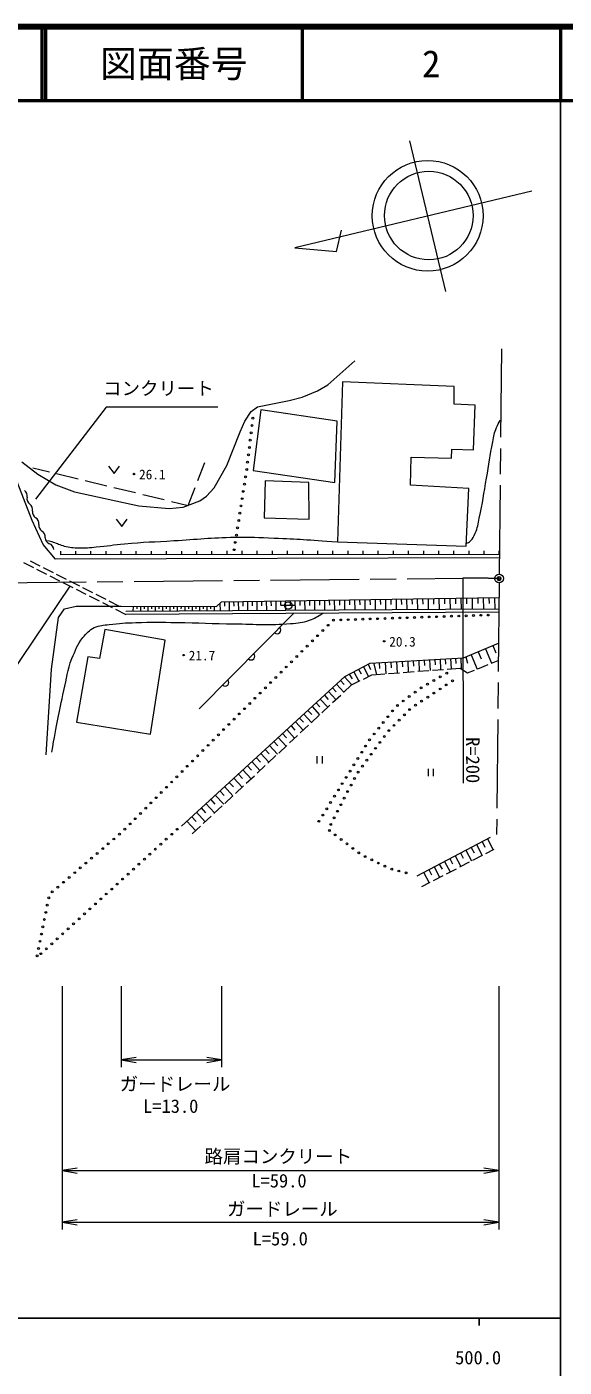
# Model space of a CAD drawing. Units: millimetres at full size, sheet at 1:1000; details may follow other scales. Extents: x 40000 to 680000, y 20000 to 380000.
# Drawn here: x 506713 to 579500, y 198357 to 380000 of the extents above; entities that cross this region are included whole.
import ezdxf
from ezdxf.enums import TextEntityAlignment as Align

# ---------------------------------------------------------------- set-up
doc = ezdxf.new("R2010")
doc.units = ezdxf.units.MM
doc.header["$LTSCALE"] = 1000
doc.header["$PDMODE"] = 32
doc.header["$PDSIZE"] = 500
doc.linetypes.add('CHAIN', pattern=[18.5, 12, -1.5, 3.5, -1.5])
for name, color, linetype, lineweight in [('M-BGD', 7, 'Continuous', 13), ('M-BMK', 2, 'CHAIN', 13), ('M-BMK-SRVR', 3, 'Continuous', 13), ('M-STR-HTXT', 7, 'Continuous', 13), ('M-TTL', 2, 'Continuous', 140), ('M-TTL-BAND', 7, 'Continuous', 25), ('M-TTL-LINE', 7, 'Continuous', 50)]:
    doc.layers.add(name, color=color, linetype=linetype, lineweight=lineweight)
doc.layers.add('M-OTRS', color=6, linetype='Continuous')
doc.layers.add('M-TTL-TXT', color=7, linetype='Continuous')
doc.styles.add('ＭＳ ゴシック', font='')
doc.styles.get('ＭＳ ゴシック').set_extended_font_data('MS Gothic')

# ---------------------------------------------------------------- blocks, each defined once
blk = doc.blocks.new('open_arrow')
at = {"color": 0, "linetype": 'Continuous', "lineweight": -2}
blk.add_lwpolyline([(7.5, 1.25), (0, 0), (7.5, -1.25)], dxfattribs=at)

msp = doc.modelspace()

# ---------------------------------------------------------------- linework, layer by layer
at = {"layer": 'M-BGD'}
for p, q in [((547499, 331495), (551125, 334750)), ((544001, 329797), (546082, 330678)), ((546082, 330678), (547499, 331495)), ((537962, 328482), (542252, 329375)), ((542252, 329375), (544001, 329797)), ((536264, 326554), (537081, 327882)), ((537081, 327882), (537962, 328482)), ((507458, 313081), (502337, 326179)), ((535619, 325105), (536264, 326554)), ((533794, 320553), (535619, 325105)), ((506038, 321051), (508196, 319392)), ((507507, 320246), (509772, 319697)), ((517785, 320482), (518535, 319482)), ((518535, 319482), (519285, 320482)), ((529872, 318518), (530822, 320959)), ((532109, 317515), (533794, 320553)), ((508196, 319392), (510647, 317911)), ((510647, 317911), (513188, 316991)), ((510744, 319462), (513660, 318755)), ((514632, 318520), (517547, 317813)), ((513188, 316991), (521882, 315089)), ((518519, 317578), (521435, 316871)), ((522407, 316636), (525322, 315929)), ((528560, 315145), (529510, 317586)), ((530130, 315740), (531036, 316391)), ((531036, 316391), (532109, 317515)), ((521882, 315089), (525993, 314719)), ((525993, 314719), (527908, 314898)), ((526294, 315694), (528560, 315145)), ((527908, 314898), (530130, 315740)), ((508932, 309844), (507458, 313081)), ((518816, 313270), (519566, 312270)), ((519566, 312270), (520316, 313270)), ((510607, 307868), (508932, 309844)), ((511298, 308442), (511298, 308942)), ((513347, 308444), (513346, 308944)), ((515396, 308446), (515395, 308946)), ((517445, 308448), (517444, 308948)), ((519494, 308451), (519493, 308951)), ((521543, 308453), (521542, 308953)), ((523592, 308455), (523591, 308955)), ((525640, 308457), (525640, 308957)), ((527689, 308459), (527689, 308959)), ((529738, 308461), (529738, 308961)), ((531787, 308463), (531787, 308963)), ((533836, 308466), (533836, 308966)), ((535885, 308468), (535884, 308968)), ((537934, 308470), (537933, 308970)), ((539983, 308472), (539982, 308972)), ((542032, 308474), (542031, 308974)), ((544081, 308476), (544080, 308976)), ((546129, 308478), (546129, 308978)), ((548178, 308481), (548178, 308981)), ((550227, 308483), (550227, 308983)), ((552276, 308485), (552276, 308985)), ((554325, 308487), (554325, 308987)), ((556374, 308489), (556373, 308989)), ((558423, 308491), (558422, 308991)), ((560472, 308493), (560471, 308993)), ((562521, 308496), (562520, 308996)), ((564570, 308498), (564569, 308998)), ((566619, 308500), (566618, 309000)), ((568667, 308502), (568667, 309002)), ((570716, 308504), (570716, 309004)), ((506259, 307412), (507596, 306732)), ((507144, 307635), (508481, 306955)), ((570712, 308031), (510607, 307868)), ((570716, 308504), (511298, 308442)), ((508042, 306506), (509379, 305826)), ((508927, 306729), (510264, 306049)), ((509824, 305600), (511162, 304920)), ((510710, 305823), (512047, 305143)), ((511607, 304693), (512944, 304014)), ((512493, 304916), (513830, 304237)), ((513390, 303787), (514727, 303107)), ((514276, 304010), (515613, 303330)), ((515173, 302881), (516510, 302201)), ((516058, 303104), (517396, 302424)), ((516956, 301974), (518293, 301295)), ((517841, 302198), (519230, 301492)), ((532416, 301424), (533105, 302088)), ((532866, 301858), (532881, 300842)), ((533105, 302088), (570637, 302640)), ((533484, 302094), (533493, 301473)), ((534105, 302103), (534123, 300861)), ((534726, 302112), (534735, 301491)), ((535347, 302121), (535366, 300868)), ((535974, 302130), (535983, 301504)), ((536600, 302140), (536619, 300876)), ((537232, 302149), (537241, 301517)), ((537863, 302158), (537882, 300884)), ((538500, 302168), (538510, 301530)), ((539137, 302177), (539156, 300892)), ((539780, 302186), (539789, 301544)), ((540422, 302196), (540441, 300900)), ((541070, 302205), (541080, 301557)), ((542127, 301584), (541177, 301585)), ((541718, 302215), (541737, 300908)), ((543076, 301584), (542127, 301585)), ((542372, 302224), (542381, 301571)), ((543025, 302234), (543044, 300916)), ((543684, 302244), (543694, 301585)), ((544343, 302253), (544363, 300924)), ((545008, 302263), (545017, 301599)), ((545672, 302273), (545692, 300933)), ((546342, 302283), (546352, 301613)), ((547013, 302293), (547033, 300941)), ((547689, 302303), (547699, 301627)), ((548365, 302313), (548385, 300949)), ((549046, 302323), (549056, 301641)), ((549728, 302333), (549748, 300958)), ((550416, 302343), (550426, 301655)), ((551103, 302353), (551123, 300966)), ((551796, 302363), (551807, 301670)), ((552490, 302373), (552510, 300975)), ((553189, 302384), (553199, 301684)), ((553888, 302394), (553909, 300984)), ((554593, 302404), (554604, 301699)), ((555298, 302415), (555319, 300992)), ((556010, 302425), (556020, 301714)), ((556721, 302436), (556742, 301001)), ((557438, 302446), (557449, 301729)), ((558155, 302457), (558177, 301010)), ((558879, 302467), (558889, 301744)), ((559602, 302478), (559623, 301019)), ((560331, 302489), (560342, 301759)), ((561061, 302499), (561082, 301028)), ((561797, 302510), (561807, 301775)), ((562532, 302521), (562554, 301037)), ((563274, 302532), (563285, 301790)), ((564016, 302543), (564038, 301046)), ((564764, 302554), (564775, 301806)), ((565512, 302565), (565535, 301056)), ((566267, 302576), (566278, 301821)), ((567022, 302587), (567044, 301065)), ((567783, 302598), (567794, 301837)), ((568544, 302610), (568566, 301075)), ((569311, 302621), (569322, 301853)), ((570079, 302632), (570101, 301084)), ((510059, 292954), (511007, 299935)), ((511007, 299935), (511837, 301122)), ((511837, 301122), (513407, 301480)), ((513407, 301480), (519502, 301490)), ((518739, 301068), (520105, 300374)), ((519502, 301490), (532416, 301424)), ((570638, 301087), (520103, 300774)), ((570640, 300687), (520105, 300374)), ((521098, 301482), (521095, 300780)), ((521598, 301480), (521596, 301128)), ((522098, 301477), (522095, 300786)), ((522598, 301474), (522596, 301129)), ((523098, 301472), (523095, 300792)), ((523598, 301469), (523596, 301130)), ((524098, 301467), (524095, 300798)), ((524598, 301464), (524596, 301130)), ((525098, 301462), (525095, 300805)), ((525598, 301459), (525596, 301131)), ((526098, 301457), (526095, 300811)), ((526598, 301454), (526596, 301131)), ((527098, 301451), (527095, 300817)), ((527598, 301449), (527596, 301132)), ((528098, 301446), (528095, 300823)), ((528598, 301444), (528596, 301132)), ((529098, 301441), (529095, 300829)), ((529598, 301439), (529596, 301133)), ((530058, 287589), (542855, 300515)), ((530098, 301436), (530095, 300836)), ((530598, 301434), (530597, 301133)), ((531098, 301431), (531095, 300842)), ((531598, 301428), (531597, 301134)), ((532098, 301426), (532095, 300848)), ((569821, 296138), (570232, 295151)), ((561970, 294266), (562011, 293548)), ((562688, 294307), (562769, 292897)), ((563393, 294348), (563434, 293643)), ((564098, 294388), (564178, 293003)), ((564791, 294428), (564831, 293736)), ((565483, 294468), (565569, 292985)), ((566198, 294629), (566412, 293755)), ((566884, 294915), (567696, 292964)), ((567859, 295321), (568265, 294346)), ((568835, 295727), (569656, 293754)), ((509312, 281364), (510059, 292954)), ((551015, 292599), (551698, 291314)), ((551658, 292940), (551999, 292298)), ((552300, 293282), (553000, 291965)), ((552959, 293632), (553249, 292889)), ((553672, 293788), (554086, 292241)), ((554457, 293833), (554503, 293047)), ((555243, 293878), (555332, 292335)), ((555686, 292362), (557181, 292475)), ((556014, 293923), (556059, 293151)), ((556786, 293967), (556873, 292452)), ((557544, 294011), (557587, 293253)), ((557680, 292512), (559176, 292625)), ((558301, 294054), (558387, 292566)), ((559046, 294097), (559089, 293353)), ((559674, 292663), (561170, 292776)), ((559790, 294140), (559874, 292678)), ((560521, 294182), (560563, 293451)), ((561252, 294224), (561335, 292789)), ((561669, 292814), (563164, 292927)), ((563663, 292964), (565392, 293095)), ((565392, 293095), (566423, 292451)), ((566423, 292451), (567340, 292821)), ((567804, 293007), (569195, 293568)), ((569659, 293755), (570576, 294124)), ((548665, 290912), (549653, 289831)), ((549205, 291405), (549699, 290865)), ((549595, 289778), (550710, 290820)), ((549745, 291899), (550725, 290827)), ((550374, 292258), (550784, 291651)), ((550710, 290820), (551860, 291395)), ((552308, 291618), (553458, 292194)), ((553458, 292194), (555187, 292324)), ((546469, 288904), (547478, 287800)), ((547021, 289409), (547526, 288857)), ((547573, 289913), (548571, 288821)), ((548119, 290412), (548618, 289866)), ((548133, 288412), (549229, 289436)), ((544789, 287368), (545305, 286804)), ((545353, 287884), (546374, 286768)), ((545911, 288394), (546421, 287836)), ((546672, 287047), (547768, 288071)), ((542508, 285282), (543035, 284706)), ((543084, 285809), (544127, 284669)), ((543655, 286331), (544176, 285760)), ((543749, 284316), (544845, 285340)), ((544225, 286852), (545257, 285724)), ((545211, 285681), (546307, 286705)), ((540766, 283689), (541832, 282524)), ((541349, 284222), (541882, 283639)), ((541932, 284755), (542986, 283602)), ((542288, 282950), (543384, 283974)), ((538992, 282067), (539537, 281472)), ((539588, 282612), (540665, 281434)), ((540177, 283151), (540715, 282561)), ((540827, 281585), (541923, 282609)), ((536583, 279865), (537140, 279256)), ((537192, 280422), (538293, 279217)), ((537794, 280972), (538345, 280370)), ((537904, 278854), (539000, 279878)), ((538396, 281523), (539486, 280331)), ((539365, 280219), (540461, 281243)), ((546000, 281169), (546000, 280169)), ((546750, 280169), (546750, 281169)), ((534744, 278183), (535869, 276952)), ((535359, 278746), (535922, 278130)), ((535975, 279308), (537088, 278091)), ((536443, 277488), (537539, 278512)), ((561068, 279431), (561068, 278431)), ((561818, 278431), (561818, 279431)), ((532871, 276471), (533446, 275842)), ((533500, 277046), (534637, 275801)), ((534122, 277614), (534691, 276992)), ((534981, 276123), (536077, 277147)), ((530970, 274733), (532133, 273461)), ((531606, 275314), (532188, 274678)), ((532059, 273392), (533155, 274416)), ((532242, 275896), (533392, 274638)), ((533520, 274757), (534616, 275782)), ((529035, 272964), (529629, 272314)), ((529685, 273558), (530860, 272272)), ((530328, 274145), (530915, 273503)), ((530597, 272027), (531693, 273051)), ((528386, 272369), (529574, 271070)), ((529117, 270643), (530232, 271685)), ((559579, 264959), (569500, 270172)), ((567632, 269190), (568407, 267715)), ((568369, 269578), (568757, 268840)), ((569107, 269965), (569889, 268476)), ((564007, 267286), (564383, 266569)), ((564723, 267662), (565484, 266215)), ((565447, 268042), (565827, 267319)), ((566171, 268423), (566938, 266962)), ((566901, 268806), (567285, 268076)), ((567123, 267056), (568458, 267741)), ((568902, 267969), (570015, 268540)), ((560464, 265425), (561203, 264018)), ((561167, 265794), (561537, 265091)), ((561870, 266163), (562616, 264744)), ((562580, 266536), (562953, 265826)), ((563290, 266909), (564043, 265476)), ((563564, 265230), (564899, 265915)), ((565344, 266143), (566678, 266828)), ((560227, 263518), (561340, 264089)), ((561785, 264317), (563119, 265002))]:
    msp.add_line(p, q, dxfattribs=at)
for points in [[(549470, 331888), (548776, 310194), (566230, 309641), (566574, 317438), (558675, 317871), (558770, 321683), (564246, 321531), (564303, 322771), (567223, 322656), (567432, 328743), (564590, 328857), (564609, 331261)], [(537363, 319853), (548442, 318263), (548734, 326544), (538406, 328109)], [(538871, 313442), (544943, 313264), (544905, 318263), (538991, 318454)], [(513440, 285775), (523476, 284146), (525471, 296888), (517262, 298304), (516550, 294377), (514956, 294632)]]:
    msp.add_lwpolyline(points, close=True, dxfattribs=at)
msp.add_lwpolyline([(527648, 271695), (549809, 291957), (553200, 293760), (565864, 294490), (570599, 296462)], dxfattribs=at)
for centre, radius in [((537336, 326957), 125), ((537216, 325965), 125), ((536976, 323979), 125), ((537096, 324972), 125), ((536736, 321993), 125), ((536856, 322986), 125), ((536496, 320008), 125), ((536616, 321001), 125), ((521234, 319396), 100), ((536190, 318032), 125), ((536346, 319019), 125), ((535880, 316056), 125), ((536035, 317044), 125), ((535724, 315068), 125), ((535414, 313092), 125), ((535569, 314080), 125), ((535103, 311116), 125), ((535259, 312104), 125), ((534793, 309141), 125), ((534948, 310129), 125), ((542127, 301584), 500), ((548233, 299590), 125), ((549233, 299623), 125), ((550232, 299657), 125), ((551231, 299690), 125), ((552231, 299723), 125), ((553230, 299756), 125), ((554230, 299789), 125), ((555229, 299823), 125), ((556229, 299856), 125), ((557228, 299889), 125), ((558228, 299922), 125), ((559227, 299956), 125), ((560226, 299989), 125), ((561226, 300022), 125), ((562225, 300055), 125), ((563225, 300088), 125), ((564224, 300122), 125), ((565224, 300155), 125), ((566223, 300188), 125), ((567223, 300221), 125), ((568222, 300254), 125), ((569222, 300288), 125), ((546811, 298192), 125), ((547519, 298899), 125), ((544689, 296072), 125), ((545396, 296779), 125), ((546104, 297486), 125), ((555118, 296734), 100), ((527958, 294856), 100), ((543274, 294659), 125), ((543981, 295366), 125), ((541152, 292539), 125), ((541859, 293245), 125), ((542566, 293952), 125), ((563590, 292405), 125), ((539737, 291125), 125), ((540444, 291832), 125), ((560980, 290925), 125), ((561850, 291419), 125), ((562720, 291912), 125), ((563533, 290814), 125), ((564368, 291364), 125), ((537614, 289005), 125), ((538322, 289712), 125), ((539029, 290418), 125), ((558505, 289240), 125), ((559304, 289842), 125), ((560110, 290432), 125), ((561027, 289165), 125), ((561863, 289714), 125), ((562698, 290264), 125), ((535492, 286885), 125), ((536199, 287591), 125), ((536907, 288298), 125), ((556249, 287291), 125), ((556909, 288036), 125), ((557707, 288638), 125), ((558562, 287466), 125), ((559357, 288065), 125), ((560192, 288615), 125), ((534078, 285470), 125), ((534784, 286178), 125), ((555001, 285728), 125), ((555625, 286510), 125), ((556450, 285335), 125), ((557154, 286045), 125), ((557858, 286756), 125), ((531966, 283339), 125), ((532670, 284049), 125), ((533374, 284759), 125), ((553129, 283384), 125), ((553753, 284166), 125), ((554377, 284947), 125), ((555139, 283831), 125), ((555746, 284625), 125), ((530558, 281919), 125), ((531262, 282629), 125), ((552072, 281686), 125), ((552599, 282536), 125), ((553954, 282221), 125), ((554547, 283026), 125), ((528446, 279788), 125), ((529150, 280498), 125), ((529854, 281208), 125), ((551019, 279986), 125), ((551546, 280836), 125), ((552175, 279805), 125), ((552768, 280610), 125), ((553361, 281415), 125), ((527038, 278368), 125), ((527742, 279078), 125), ((549966, 278286), 125), ((550492, 279136), 125), ((551087, 278134), 125), ((551582, 279000), 125), ((524926, 276237), 125), ((525630, 276947), 125), ((526334, 277658), 125), ((548913, 276586), 125), ((549439, 277436), 125), ((550168, 276357), 125), ((550627, 277245), 125), ((523518, 274817), 125), ((524222, 275527), 125), ((547859, 274885), 125), ((548386, 275735), 125), ((549249, 274581), 125), ((549709, 275469), 125), ((521406, 272686), 125), ((522110, 273397), 125), ((522814, 274107), 125), ((546806, 273185), 125), ((547333, 274035), 125), ((548331, 272804), 125), ((548790, 273692), 125), ((519265, 270587), 125), ((519998, 271266), 125), ((520702, 271976), 125), ((526336, 270576), 125), ((527075, 271250), 125), ((546279, 272335), 125), ((547694, 271091), 125), ((547872, 271916), 125), ((517748, 269284), 125), ((518506, 269935), 125), ((524860, 269227), 125), ((525598, 269901), 125), ((548490, 270485), 125), ((549285, 269879), 125), ((550081, 269273), 125), ((515472, 267329), 125), ((516231, 267981), 125), ((516989, 268632), 125), ((522645, 267203), 125), ((523383, 267878), 125), ((524121, 268552), 125), ((550876, 268667), 125), ((551672, 268061), 125), ((552526, 267550), 125), ((553426, 267115), 125), ((513196, 265374), 125), ((513955, 266026), 125), ((514713, 266677), 125), ((520430, 265180), 125), ((521168, 265855), 125), ((521906, 266529), 125), ((554326, 266679), 125), ((555226, 266244), 125), ((556141, 265849), 125), ((557110, 265599), 125), ((558078, 265348), 125), ((510921, 263419), 125), ((511679, 264071), 125), ((512438, 264723), 125), ((518953, 263831), 125), ((519692, 264506), 125), ((509677, 261956), 125), ((510162, 262768), 125), ((516738, 261808), 125), ((517477, 262482), 125), ((518215, 263157), 125), ((509284, 259995), 125), ((509481, 260975), 125), ((514523, 259784), 125), ((515262, 260459), 125), ((516000, 261133), 125), ((508890, 258034), 125), ((509087, 259015), 125), ((513047, 258435), 125), ((513785, 259110), 125), ((508497, 256073), 125), ((508694, 257054), 125), ((510832, 256412), 125), ((511570, 257087), 125), ((512308, 257761), 125), ((508300, 255093), 125), ((508617, 254389), 125), ((509355, 255063), 125), ((510093, 255738), 125), ((508103, 254112), 125)]:
    msp.add_circle(centre, radius, dxfattribs=at)
for centre, radius, start, end in [((505859, 316427), 908, 347.99489, 54.79187), ((507636, 316049), 908, 167.99489, 234.79187), ((506588, 314564), 908, 347.99489, 54.79187), ((508376, 314248), 908, 171.92877, 238.72575), ((507433, 312695), 908, 351.92877, 58.72575), ((509232, 312440), 908, 171.92877, 238.72575), ((508289, 310887), 908, 351.92877, 58.72575), ((510095, 310804), 908, 182.81324, 249.61021), ((509462, 309102), 908, 2.81324, 69.61021), ((540611, 298249), 500, 225.28816, 45.28816), ((537094, 294695), 500, 225.28816, 45.28816), ((533576, 291142), 500, 225.28816, 45.28816)]:
    msp.add_arc(centre, radius, start, end, dxfattribs=at)
for points, knots in [([(566245, 309965), (566512, 310086), (566620, 310160), (566823, 310335), (567180, 310642), (567236, 310946), (567442, 311369), (567805, 312118), (567810, 312615), (567997, 313426), (568480, 315522), (568603, 316726), (568977, 318845), (569316, 320766), (569394, 321864), (569826, 323767), (569997, 324524), (570008, 324984), (570335, 325688), (570522, 326091), (570606, 326253), (570893, 326680)], [0, 0, 0, 0, 1, 1, 1, 2, 2, 2, 3, 3, 3, 4, 4, 4, 5, 5, 5, 6, 6, 6, 7, 7, 7, 7]), ([(509532, 310388), (509887, 310290), (509983, 310260), (510270, 310172), (510869, 309987), (511177, 309797), (511783, 309637), (512544, 309437), (512995, 309426), (513780, 309383), (514694, 309333), (515208, 309438), (516121, 309510), (517622, 309629), (518449, 309830), (519949, 309955), (522546, 310172), (524007, 310213), (526608, 310369), (529835, 310562), (531639, 310766), (534870, 310846), (536957, 310897), (538126, 310789), (540212, 310712), (543561, 310589), (544650, 310491), (548776, 310194)], [0, 0, 0, 0, 1, 1, 1, 2, 2, 2, 3, 3, 3, 4, 4, 4, 5, 5, 5, 6, 6, 6, 7, 7, 7, 8, 8, 8, 9, 9, 9, 9]), ([(510103, 281711), (510824, 285723), (510983, 286818), (511744, 290049), (512144, 291747), (512154, 292773), (512831, 294380), (513318, 295535), (513531, 296249), (514320, 297223), (514821, 297842), (515132, 298224), (515846, 298578), (516569, 298935), (517069, 298892), (517869, 298997), (519269, 299182), (520063, 299222), (521475, 299264), (523635, 299329), (524847, 299309), (527008, 299283), (530064, 299247), (531774, 299128), (534830, 299093), (537804, 299058), (539480, 298882), (542443, 299131), (543454, 299216), (544052, 299229), (545000, 299589), (545741, 299870), (546040, 300040), (546793, 300539)], [0, 0, 0, 0, 1, 1, 1, 2, 2, 2, 3, 3, 3, 4, 4, 4, 5, 5, 5, 6, 6, 6, 7, 7, 7, 8, 8, 8, 9, 9, 9, 10, 10, 10, 11, 11, 11, 11])]:
    msp.add_open_spline(points, degree=3, knots=knots, dxfattribs=at)
at = {"layer": 'M-BMK'}
for p, q in [((570988, 336374), (570690, 305833)), ((570679, 304633), (570346, 270544))]:
    msp.add_line(p, q, dxfattribs=at)
msp.add_lwpolyline([(386658, 284169), (470677, 301976), (484838, 303915), (488415, 304287), (502739, 304645), (565757, 305285)], dxfattribs=at)
msp.add_arc((566095, 105285), 200000, 88.68507, 90.09689, dxfattribs=at)
at = {"layer": 'M-BMK-SRVR'}
for p, q in [((563462, 344139), (558574, 364564)), ((575121, 357726), (542996, 350039)), ((548641, 349533), (549326, 352454)), ((542996, 350039), (548641, 349533))]:
    msp.add_line(p, q, dxfattribs=at)
for centre, radius in [((561008, 354392), 7501), ((561164, 354421), 6000), ((570684, 305233), 600)]:
    msp.add_circle(centre, radius, dxfattribs=at)
at = {"layer": 'M-OTRS'}
msp.add_point((570684, 305233), dxfattribs=at)
at = {"layer": 'M-STR-HTXT'}
for p, q in [((517475, 328469), (507880, 315977)), ((532608, 328469), (517475, 328469)), ((565757, 305285), (565804, 277497)), ((501070, 287135), (512583, 304197)), ((511512, 250000), (511512, 217000)), ((519502, 250000), (519502, 239000)), ((533105, 250000), (533105, 239000)), ((570637, 250000), (570637, 217000)), ((519502, 240000), (533105, 240000)), ((511512, 225000), (570637, 225000)), ((511512, 218000), (570637, 218000))]:
    msp.add_line(p, q, dxfattribs=at)
at = {"layer": 'M-TTL'}
msp.add_line((680000, 380000), (40000, 380000), dxfattribs=at)
at = {"layer": 'M-TTL-BAND'}
for p, q in [((579000, 20000), (579000, 370000)), ((40000, 205000), (579000, 205000)), ((568000, 205000), (568000, 204000))]:
    msp.add_line(p, q, dxfattribs=at)
at = {"layer": 'M-TTL-LINE'}
for p, q in [((508747, 380000), (508747, 370000)), ((509247, 380000), (509247, 370000)), ((543997, 380000), (543997, 370000)), ((579000, 380000), (579000, 370000)), ((40000, 370000), (680000, 370000))]:
    msp.add_line(p, q, dxfattribs=at)

# ---------------------------------------------------------------- block references
at = {"layer": 'M-STR-HTXT', "xscale": 267, "yscale": 267}
for p in [(519502, 240000), (511512, 225000), (511512, 218000)]:
    msp.add_blockref('open_arrow', p, dxfattribs=at)
at = {"layer": 'M-STR-HTXT', "xscale": 267, "yscale": 267, "rotation": 180}
for p in [(533105, 240000), (570637, 225000), (570637, 218000)]:
    msp.add_blockref('open_arrow', p, dxfattribs=at)

# ---------------------------------------------------------------- texts
at = {"layer": 'M-BGD', "style": 'ＭＳ ゴシック'}
for s, p in [('26.1', (521916, 319336)), ('20.3', (555801, 296674)), ('21.7', (528640, 294796))]:
    msp.add_text(s, height=1320, dxfattribs=at).set_placement(p, align=Align.MIDDLE_LEFT)
at = {"layer": 'M-STR-HTXT', "style": 'ＭＳ ゴシック'}
for s, p in [('コンクリート', (524547, 329535)), ('L=13.0', (526205, 232273)), ('L=59.0', (540871, 222163)), ('L=59.0', (541043, 214307))]:
    msp.add_text(s, height=1833, dxfattribs=at).set_placement(p, align=Align.BOTTOM_CENTER)
msp.add_text('R=200', height=1833, rotation=270.097, dxfattribs=at).set_placement((567135, 283734), align=Align.MIDDLE_LEFT)
for s, p in [('ガードレール', (519293, 236738)), ('路肩コンクリート', (530783, 226929)), ('ガードレール', (533831, 219802))]:
    msp.add_text(s, height=1833, dxfattribs=at).set_placement(p, align=Align.MIDDLE_LEFT)
at = {"layer": 'M-TTL-BAND', "style": 'ＭＳ ゴシック'}
msp.add_text('500.0', height=1833, dxfattribs=at).set_placement((567844, 198195), align=Align.BOTTOM_CENTER)
at = {"layer": 'M-TTL-TXT', "style": 'ＭＳ ゴシック'}
for s, p in [('図面番号', (526622, 375000)), ('2', (561497, 375000))]:
    msp.add_text(s, height=3666, dxfattribs=at).set_placement(p, align=Align.MIDDLE_CENTER)

doc.saveas('drawing.dxf')
